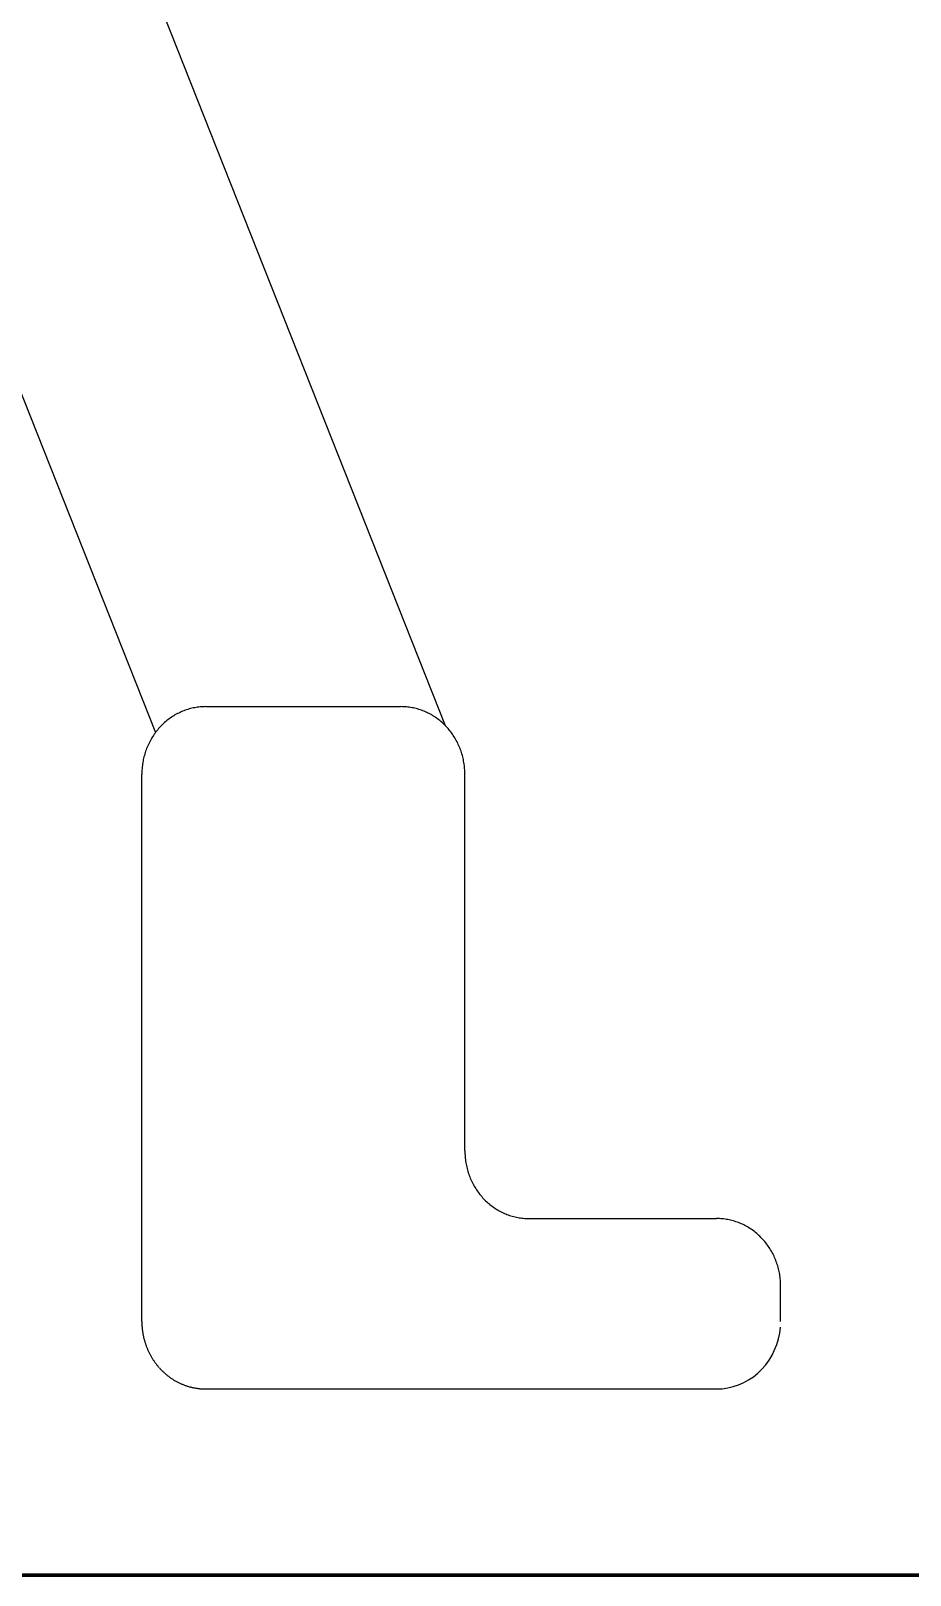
# Model space of a CAD drawing. Header units: inches. Extents: x 36 to 5114, y 9 to 306.
# Drawn here: x 282.92 to 288.47, y 31.34 to 41.08 of the extents above; entities that cross this region are included whole.
import ezdxf

# ---------------------------------------------------------------- set-up
doc = ezdxf.new("R2010")
doc.units = ezdxf.units.IN
doc.header["$MEASUREMENT"] = 0
doc.layers.add('Border', color=6, linetype='Continuous')
doc.layers.add('DIM', color=1, linetype='Continuous', lineweight=25)
doc.layers.add('HEL-070', color=4, linetype='Continuous', lineweight=70)

# ---------------------------------------------------------------- blocks, each defined once
blk = doc.blocks.new('A3_BORDER')
at = {"layer": 'Border', "color": 6}
blk.add_lwpolyline([(5, 7.15), (379, 7.15), (379, 259.65), (5, 259.65)], close=True, dxfattribs=at)

msp = doc.modelspace()

# ---------------------------------------------------------------- linework, layer by layer
at = {"color": 6, "linetype": 'Continuous', "lineweight": -3}
for p, q in [((283.4143, 42.0564), (285.5352, 36.6994)), ((282.0358, 40.8748), (283.7064, 36.655)), ((283.7929, 36.7402), (283.7858, 36.7348)), ((283.8002, 36.7454), (283.7929, 36.7402)), ((283.8076, 36.7505), (283.8002, 36.7454)), ((283.8151, 36.7555), (283.8076, 36.7505)), ((283.8226, 36.7602), (283.8151, 36.7555)), ((283.8303, 36.7648), (283.8226, 36.7602)), ((283.8381, 36.7692), (283.8303, 36.7648)), ((283.8459, 36.7734), (283.8381, 36.7692)), ((283.8539, 36.7774), (283.8459, 36.7734)), ((283.8619, 36.7812), (283.8539, 36.7774)), ((283.87, 36.7849), (283.8619, 36.7812)), ((283.8782, 36.7884), (283.87, 36.7849)), ((283.8864, 36.7916), (283.8782, 36.7884)), ((283.8947, 36.7947), (283.8864, 36.7916)), ((283.9031, 36.7976), (283.8947, 36.7947)), ((283.9115, 36.8003), (283.9031, 36.7976)), ((283.92, 36.8028), (283.9115, 36.8003)), ((283.9285, 36.8051), (283.92, 36.8028)), ((283.9371, 36.8073), (283.9285, 36.8051)), ((283.9457, 36.8092), (283.9371, 36.8073)), ((283.9544, 36.8109), (283.9457, 36.8092)), ((283.963, 36.8124), (283.9544, 36.8109)), ((283.9718, 36.8137), (283.963, 36.8124)), ((283.9805, 36.8148), (283.9718, 36.8137)), ((283.9893, 36.8157), (283.9805, 36.8148)), ((283.998, 36.8165), (283.9893, 36.8157)), ((284.0068, 36.817), (283.998, 36.8165)), ((284.0157, 36.8173), (284.0068, 36.817)), ((284.0245, 36.8174), (284.0157, 36.8173)), ((284.0245, 36.8174), (285.2555, 36.8174)), ((285.2643, 36.8173), (285.2555, 36.8174)), ((285.2731, 36.817), (285.2643, 36.8173)), ((285.2819, 36.8165), (285.2731, 36.817)), ((285.2906, 36.8157), (285.2819, 36.8165)), ((285.2994, 36.8148), (285.2906, 36.8157)), ((285.3082, 36.8137), (285.2994, 36.8148)), ((285.3169, 36.8124), (285.3082, 36.8137)), ((285.3256, 36.8109), (285.3169, 36.8124)), ((285.3342, 36.8092), (285.3256, 36.8109)), ((285.3428, 36.8073), (285.3342, 36.8092)), ((285.3514, 36.8051), (285.3428, 36.8073)), ((285.3599, 36.8028), (285.3514, 36.8051)), ((285.3684, 36.8003), (285.3599, 36.8028)), ((285.3768, 36.7976), (285.3684, 36.8003)), ((285.3852, 36.7947), (285.3768, 36.7976)), ((285.3935, 36.7916), (285.3852, 36.7947)), ((285.4018, 36.7884), (285.3935, 36.7916)), ((285.4099, 36.7849), (285.4018, 36.7884)), ((285.418, 36.7812), (285.4099, 36.7849)), ((285.4261, 36.7774), (285.418, 36.7812)), ((285.434, 36.7734), (285.4261, 36.7774)), ((285.4418, 36.7692), (285.434, 36.7734)), ((285.4496, 36.7648), (285.4418, 36.7692)), ((285.4573, 36.7602), (285.4496, 36.7648)), ((285.4649, 36.7555), (285.4573, 36.7602)), ((285.4723, 36.7505), (285.4649, 36.7555)), ((285.4797, 36.7454), (285.4723, 36.7505)), ((285.487, 36.7402), (285.4797, 36.7454)), ((285.4941, 36.7348), (285.487, 36.7402)), ((283.699, 36.643), (283.6938, 36.6354)), ((283.7042, 36.6504), (283.699, 36.643)), ((283.7097, 36.6577), (283.7042, 36.6504)), ((283.7153, 36.6649), (283.7097, 36.6577)), ((283.721, 36.672), (283.7153, 36.6649)), ((283.7269, 36.6789), (283.721, 36.672)), ((283.7329, 36.6857), (283.7269, 36.6789)), ((283.7391, 36.6924), (283.7329, 36.6857)), ((283.7453, 36.6989), (283.7391, 36.6924)), ((283.7518, 36.7053), (283.7453, 36.6989)), ((283.7583, 36.7115), (283.7518, 36.7053)), ((283.765, 36.7175), (283.7583, 36.7115)), ((283.7718, 36.7234), (283.765, 36.7175)), ((283.7788, 36.7292), (283.7718, 36.7234)), ((283.7858, 36.7348), (283.7788, 36.7292)), ((285.5012, 36.7292), (285.4941, 36.7348)), ((285.5081, 36.7234), (285.5012, 36.7292)), ((285.5149, 36.7175), (285.5081, 36.7234)), ((285.5216, 36.7115), (285.5149, 36.7175)), ((285.5282, 36.7053), (285.5216, 36.7115)), ((285.5346, 36.6989), (285.5282, 36.7053)), ((285.5409, 36.6924), (285.5346, 36.6989)), ((285.547, 36.6857), (285.5409, 36.6924)), ((285.5531, 36.6789), (285.547, 36.6857)), ((285.5589, 36.672), (285.5531, 36.6789)), ((285.5647, 36.6649), (285.5589, 36.672)), ((285.5702, 36.6577), (285.5647, 36.6649)), ((285.5757, 36.6504), (285.5702, 36.6577)), ((285.581, 36.643), (285.5757, 36.6504)), ((285.5861, 36.6354), (285.581, 36.643)), ((283.6483, 36.5453), (283.6452, 36.5366)), ((283.6516, 36.5539), (283.6483, 36.5453)), ((283.655, 36.5625), (283.6516, 36.5539)), ((283.6587, 36.571), (283.655, 36.5625)), ((283.6625, 36.5794), (283.6587, 36.571)), ((283.6665, 36.5877), (283.6625, 36.5794)), ((283.6706, 36.5959), (283.6665, 36.5877)), ((283.6749, 36.604), (283.6706, 36.5959)), ((283.6794, 36.612), (283.6749, 36.604)), ((283.6841, 36.6199), (283.6794, 36.612)), ((283.6889, 36.6277), (283.6841, 36.6199)), ((283.6938, 36.6354), (283.6889, 36.6277)), ((285.5911, 36.6277), (285.5861, 36.6354)), ((285.5959, 36.6199), (285.5911, 36.6277)), ((285.6005, 36.612), (285.5959, 36.6199)), ((285.605, 36.604), (285.6005, 36.612)), ((285.6093, 36.5959), (285.605, 36.604)), ((285.6135, 36.5877), (285.6093, 36.5959)), ((285.6175, 36.5794), (285.6135, 36.5877)), ((285.6213, 36.571), (285.6175, 36.5794)), ((285.6249, 36.5625), (285.6213, 36.571)), ((285.6284, 36.5539), (285.6249, 36.5625)), ((285.6316, 36.5453), (285.6284, 36.5539)), ((285.6347, 36.5366), (285.6316, 36.5453)), ((283.6255, 36.4555), (283.6243, 36.4463)), ((283.627, 36.4647), (283.6255, 36.4555)), ((283.6286, 36.4739), (283.627, 36.4647)), ((283.6304, 36.483), (283.6286, 36.4739)), ((283.6324, 36.4921), (283.6304, 36.483)), ((283.6346, 36.5011), (283.6324, 36.4921)), ((283.637, 36.51), (283.6346, 36.5011)), ((283.6395, 36.5189), (283.637, 36.51)), ((283.6423, 36.5278), (283.6395, 36.5189)), ((283.6452, 36.5366), (283.6423, 36.5278)), ((285.6377, 36.5278), (285.6347, 36.5366)), ((285.6404, 36.5189), (285.6377, 36.5278)), ((285.643, 36.51), (285.6404, 36.5189)), ((285.6453, 36.5011), (285.643, 36.51)), ((285.6475, 36.4921), (285.6453, 36.5011)), ((285.6495, 36.483), (285.6475, 36.4921)), ((285.6513, 36.4739), (285.6495, 36.483)), ((285.653, 36.4647), (285.6513, 36.4739)), ((285.6544, 36.4555), (285.653, 36.4647)), ((285.6556, 36.4463), (285.6544, 36.4555)), ((283.6209, 36.3999), (283.6208, 36.3906)), ((283.6208, 32.9383), (283.6208, 36.3906)), ((283.6212, 36.4092), (283.6209, 36.3999)), ((283.6217, 36.4185), (283.6212, 36.4092)), ((283.6224, 36.4278), (283.6217, 36.4185)), ((283.6232, 36.4371), (283.6224, 36.4278)), ((283.6243, 36.4463), (283.6232, 36.4371)), ((285.6567, 36.4371), (285.6556, 36.4463)), ((285.6575, 36.4278), (285.6567, 36.4371)), ((285.6582, 36.4185), (285.6575, 36.4278)), ((285.6587, 36.4092), (285.6582, 36.4185)), ((285.659, 36.3999), (285.6587, 36.4092)), ((285.6591, 36.3906), (285.659, 36.3999)), ((285.6591, 34.0137), (285.6591, 36.3906)), ((285.6591, 34.0137), (285.6592, 34.0044)), ((285.6592, 34.0044), (285.6595, 33.995)), ((285.6595, 33.995), (285.6599, 33.9858)), ((285.6599, 33.9858), (285.6606, 33.9765)), ((285.6606, 33.9765), (285.6615, 33.9672)), ((285.6615, 33.9672), (285.6625, 33.958)), ((285.6625, 33.958), (285.6638, 33.9487)), ((285.6638, 33.9487), (285.6652, 33.9396)), ((285.6652, 33.9396), (285.6668, 33.9304)), ((285.6668, 33.9304), (285.6687, 33.9213)), ((285.6687, 33.9213), (285.6706, 33.9122)), ((285.6706, 33.9122), (285.6728, 33.9032)), ((285.6728, 33.9032), (285.6752, 33.8942)), ((285.6752, 33.8942), (285.6778, 33.8853)), ((285.6778, 33.8853), (285.6805, 33.8765)), ((285.6805, 33.8765), (285.6834, 33.8677)), ((285.6834, 33.8677), (285.6865, 33.859)), ((285.6865, 33.859), (285.6898, 33.8504)), ((285.6898, 33.8504), (285.6932, 33.8418)), ((285.6932, 33.8418), (285.6969, 33.8333)), ((285.6969, 33.8333), (285.7007, 33.8249)), ((285.7007, 33.8249), (285.7047, 33.8166)), ((285.7047, 33.8166), (285.7088, 33.8084)), ((285.7088, 33.8084), (285.7132, 33.8003)), ((285.7132, 33.8003), (285.7176, 33.7923)), ((285.7176, 33.7923), (285.7223, 33.7844)), ((285.7223, 33.7844), (285.7271, 33.7766)), ((285.7271, 33.7766), (285.7321, 33.7689)), ((285.7321, 33.7689), (285.7372, 33.7613)), ((285.7372, 33.7613), (285.7425, 33.7539)), ((285.7425, 33.7539), (285.7479, 33.7466)), ((285.7479, 33.7466), (285.7535, 33.7394)), ((285.7535, 33.7394), (285.7592, 33.7323)), ((285.7592, 33.7323), (285.7651, 33.7254)), ((285.7651, 33.7254), (285.7711, 33.7186)), ((285.7711, 33.7186), (285.7773, 33.7119)), ((285.7773, 33.7119), (285.7836, 33.7054)), ((285.7836, 33.7054), (285.79, 33.699)), ((285.79, 33.699), (285.7966, 33.6928)), ((285.7966, 33.6928), (285.8033, 33.6868)), ((285.8033, 33.6868), (285.8101, 33.6809)), ((285.8101, 33.6809), (285.817, 33.6751)), ((285.817, 33.6751), (285.824, 33.6695)), ((285.824, 33.6695), (285.8312, 33.6641)), ((285.8312, 33.6641), (285.8385, 33.6588)), ((285.8385, 33.6588), (285.8458, 33.6538)), ((285.8458, 33.6538), (285.8533, 33.6488)), ((285.8533, 33.6488), (285.8609, 33.6441)), ((285.8609, 33.6441), (285.8685, 33.6395)), ((285.8685, 33.6395), (285.8763, 33.6351)), ((285.8763, 33.6351), (285.8842, 33.6309)), ((285.8842, 33.6309), (285.8921, 33.6269)), ((285.8921, 33.6269), (285.9001, 33.6231)), ((285.9001, 33.6231), (285.9082, 33.6194)), ((285.9082, 33.6194), (285.9164, 33.6159)), ((285.9164, 33.6159), (285.9246, 33.6127)), ((285.9246, 33.6127), (285.9329, 33.6096)), ((285.9329, 33.6096), (285.9413, 33.6067)), ((285.9413, 33.6067), (285.9498, 33.604)), ((285.9498, 33.604), (285.9582, 33.6015)), ((285.9582, 33.6015), (285.9668, 33.5992)), ((285.9668, 33.5992), (285.9753, 33.597)), ((285.9753, 33.597), (285.9839, 33.5951)), ((285.9839, 33.5951), (285.9926, 33.5934)), ((285.9926, 33.5934), (286.0013, 33.5919)), ((286.0013, 33.5919), (286.01, 33.5906)), ((286.01, 33.5906), (286.0187, 33.5895)), ((286.0187, 33.5895), (286.0275, 33.5885)), ((286.0275, 33.5885), (286.0363, 33.5878)), ((286.0363, 33.5878), (286.0451, 33.5873)), ((286.0451, 33.5873), (286.0539, 33.587)), ((286.0539, 33.587), (286.0627, 33.5869)), ((286.0627, 33.5869), (287.2473, 33.5869)), ((287.2561, 33.5868), (287.2473, 33.5869)), ((287.2649, 33.5865), (287.2561, 33.5868)), ((287.2737, 33.586), (287.2649, 33.5865)), ((287.2825, 33.5853), (287.2737, 33.586)), ((287.2912, 33.5844), (287.2825, 33.5853)), ((287.3, 33.5833), (287.2912, 33.5844)), ((287.3087, 33.582), (287.3, 33.5833)), ((287.3174, 33.5804), (287.3087, 33.582)), ((287.326, 33.5787), (287.3174, 33.5804)), ((287.3347, 33.5768), (287.326, 33.5787)), ((287.3432, 33.5747), (287.3347, 33.5768)), ((287.3518, 33.5724), (287.3432, 33.5747)), ((287.3602, 33.5699), (287.3518, 33.5724)), ((287.3687, 33.5672), (287.3602, 33.5699)), ((287.377, 33.5643), (287.3687, 33.5672)), ((287.3853, 33.5612), (287.377, 33.5643)), ((287.3936, 33.5579), (287.3853, 33.5612)), ((287.4018, 33.5544), (287.3936, 33.5579)), ((287.4098, 33.5508), (287.4018, 33.5544)), ((287.4179, 33.5469), (287.4098, 33.5508)), ((287.4258, 33.5429), (287.4179, 33.5469)), ((287.4337, 33.5387), (287.4258, 33.5429)), ((287.4414, 33.5343), (287.4337, 33.5387)), ((287.4491, 33.5297), (287.4414, 33.5343)), ((287.4567, 33.525), (287.4491, 33.5297)), ((287.4641, 33.5201), (287.4567, 33.525)), ((287.4715, 33.515), (287.4641, 33.5201)), ((287.4788, 33.5097), (287.4715, 33.515)), ((287.486, 33.5043), (287.4788, 33.5097)), ((287.493, 33.4987), (287.486, 33.5043)), ((287.4999, 33.493), (287.493, 33.4987)), ((287.5067, 33.4871), (287.4999, 33.493)), ((287.5134, 33.481), (287.5067, 33.4871)), ((287.52, 33.4748), (287.5134, 33.481)), ((287.5264, 33.4684), (287.52, 33.4748)), ((287.5327, 33.4619), (287.5264, 33.4684)), ((287.5388, 33.4553), (287.5327, 33.4619)), ((287.5449, 33.4485), (287.5388, 33.4553)), ((287.5507, 33.4415), (287.5449, 33.4485)), ((287.5565, 33.4345), (287.5507, 33.4415)), ((287.5621, 33.4273), (287.5565, 33.4345)), ((287.5675, 33.42), (287.5621, 33.4273)), ((287.5728, 33.4125), (287.5675, 33.42)), ((287.5779, 33.4049), (287.5728, 33.4125)), ((287.5829, 33.3973), (287.5779, 33.4049)), ((287.5877, 33.3895), (287.5829, 33.3973)), ((287.5923, 33.3816), (287.5877, 33.3895)), ((287.5968, 33.3735), (287.5923, 33.3816)), ((287.6011, 33.3654), (287.5968, 33.3735)), ((287.6053, 33.3572), (287.6011, 33.3654)), ((287.6093, 33.3489), (287.6053, 33.3572)), ((287.6131, 33.3405), (287.6093, 33.3489)), ((287.6167, 33.332), (287.6131, 33.3405)), ((287.6202, 33.3235), (287.6167, 33.332)), ((287.6235, 33.3148), (287.6202, 33.3235)), ((287.6266, 33.3061), (287.6235, 33.3148)), ((287.6295, 33.2973), (287.6266, 33.3061)), ((287.6322, 33.2885), (287.6295, 33.2973)), ((287.6348, 33.2796), (287.6322, 33.2885)), ((287.6371, 33.2706), (287.6348, 33.2796)), ((287.6393, 33.2616), (287.6371, 33.2706)), ((287.6413, 33.2525), (287.6393, 33.2616)), ((287.6431, 33.2434), (287.6413, 33.2525)), ((287.6448, 33.2343), (287.6431, 33.2434)), ((287.6462, 33.2251), (287.6448, 33.2343)), ((287.6474, 33.2159), (287.6462, 33.2251)), ((287.6485, 33.2066), (287.6474, 33.2159)), ((287.6494, 33.1974), (287.6485, 33.2066)), ((287.65, 33.1881), (287.6494, 33.1974)), ((287.6505, 33.1788), (287.65, 33.1881)), ((287.6508, 33.1695), (287.6505, 33.1788)), ((287.6509, 33.1602), (287.6508, 33.1695)), ((287.6509, 32.9383), (287.6509, 33.1602)), ((283.6208, 32.9383), (283.6209, 32.9338)), ((283.6209, 32.9338), (283.6209, 32.9293)), ((283.6209, 32.9293), (283.621, 32.9248)), ((283.621, 32.9248), (283.6212, 32.9204)), ((283.6212, 32.9204), (283.6214, 32.9159)), ((283.6214, 32.9159), (283.6217, 32.9114)), ((283.6217, 32.9114), (283.6219, 32.9069)), ((283.6219, 32.9069), (283.6223, 32.9025)), ((283.6223, 32.9025), (283.6226, 32.898)), ((283.6226, 32.898), (283.6231, 32.8935)), ((283.6231, 32.8935), (283.6235, 32.8891)), ((283.6235, 32.8891), (283.624, 32.8846)), ((283.624, 32.8846), (283.6246, 32.8802)), ((283.6246, 32.8802), (283.6252, 32.8758)), ((283.6252, 32.8758), (283.6258, 32.8713)), ((283.6258, 32.8713), (283.6265, 32.8669)), ((283.6265, 32.8669), (283.6273, 32.8625)), ((283.6273, 32.8625), (283.628, 32.8581)), ((283.628, 32.8581), (283.6289, 32.8537)), ((283.6289, 32.8537), (283.6297, 32.8493)), ((283.6297, 32.8493), (283.6306, 32.8449)), ((283.6306, 32.8449), (283.6316, 32.8406)), ((287.6371, 32.8278), (287.6448, 32.8642)), ((287.6448, 32.8642), (287.6494, 32.9011)), ((283.6316, 32.8406), (283.6326, 32.8362)), ((283.6326, 32.8362), (283.6336, 32.8319)), ((283.6336, 32.8319), (283.6347, 32.8275)), ((283.6347, 32.8275), (283.6358, 32.8232)), ((283.6358, 32.8232), (283.6369, 32.8189)), ((283.6369, 32.8189), (283.6382, 32.8146)), ((283.6382, 32.8146), (283.6394, 32.8103)), ((283.6394, 32.8103), (283.6407, 32.806)), ((283.6407, 32.806), (283.642, 32.8018)), ((283.642, 32.8018), (283.6434, 32.7976)), ((283.6434, 32.7976), (283.6448, 32.7933)), ((283.6448, 32.7933), (283.6463, 32.7891)), ((283.6463, 32.7891), (283.6478, 32.7849)), ((283.6478, 32.7849), (283.6493, 32.7808)), ((283.6493, 32.7808), (283.6509, 32.7766)), ((283.6509, 32.7766), (283.6525, 32.7725)), ((283.6525, 32.7725), (283.6542, 32.7683)), ((283.6542, 32.7683), (283.6559, 32.7642)), ((283.6559, 32.7642), (283.6577, 32.7602)), ((283.6577, 32.7602), (283.6595, 32.7561)), ((283.6595, 32.7561), (283.6613, 32.7521)), ((283.6613, 32.7521), (283.6632, 32.748)), ((283.6632, 32.748), (283.6651, 32.744)), ((287.5968, 32.7249), (287.6131, 32.7579)), ((287.6131, 32.7579), (287.6266, 32.7923)), ((287.6266, 32.7923), (287.6371, 32.8278)), ((283.6651, 32.744), (283.667, 32.7401)), ((283.667, 32.7401), (283.669, 32.7361)), ((283.669, 32.7361), (283.671, 32.7322)), ((283.671, 32.7322), (283.6731, 32.7283)), ((283.6731, 32.7283), (283.6752, 32.7244)), ((283.6752, 32.7244), (283.6774, 32.7205)), ((283.6774, 32.7205), (283.6795, 32.7167)), ((283.6795, 32.7167), (283.6817, 32.7128)), ((283.6817, 32.7128), (283.684, 32.709)), ((283.684, 32.709), (283.6863, 32.7053)), ((283.6863, 32.7053), (283.6887, 32.7015)), ((283.6887, 32.7015), (283.691, 32.6978)), ((283.691, 32.6978), (283.6934, 32.6941)), ((283.6934, 32.6941), (283.6959, 32.6905)), ((283.6959, 32.6905), (283.6984, 32.6868)), ((283.6984, 32.6868), (283.7008, 32.6832)), ((283.7008, 32.6832), (283.7034, 32.6797)), ((283.7034, 32.6797), (283.706, 32.6761)), ((283.706, 32.6761), (283.7086, 32.6726)), ((283.7086, 32.6726), (283.7113, 32.6691)), ((283.7113, 32.6691), (283.714, 32.6656)), ((283.714, 32.6656), (283.7167, 32.6622)), ((283.7167, 32.6622), (283.7194, 32.6588)), ((283.7194, 32.6588), (283.7222, 32.6554)), ((283.7222, 32.6554), (283.7251, 32.6521)), ((283.7251, 32.6521), (283.7279, 32.6488)), ((287.5327, 32.6365), (287.5565, 32.664)), ((287.5565, 32.664), (287.5779, 32.6935)), ((287.5779, 32.6935), (287.5968, 32.7249)), ((283.7308, 32.6455), (283.734, 32.642)), ((283.734, 32.642), (283.7372, 32.6385)), ((283.7372, 32.6385), (283.7404, 32.6351)), ((283.7404, 32.6351), (283.7436, 32.6318)), ((283.7436, 32.6318), (283.7469, 32.6284)), ((283.7469, 32.6284), (283.7503, 32.6251)), ((283.7503, 32.6251), (283.7536, 32.6219)), ((283.7536, 32.6219), (283.757, 32.6186)), ((283.757, 32.6186), (283.7605, 32.6155)), ((283.7605, 32.6155), (283.764, 32.6123)), ((283.764, 32.6123), (283.7675, 32.6092)), ((283.7675, 32.6092), (283.771, 32.6062)), ((283.771, 32.6062), (283.7746, 32.6032)), ((283.7746, 32.6032), (283.7782, 32.6002)), ((283.7782, 32.6002), (283.7818, 32.5973)), ((283.7818, 32.5973), (283.7855, 32.5944)), ((283.7855, 32.5944), (283.7892, 32.5915)), ((283.7892, 32.5915), (283.7929, 32.5888)), ((283.7929, 32.5888), (283.7966, 32.586)), ((283.7966, 32.586), (283.8004, 32.5833)), ((283.8004, 32.5833), (283.8043, 32.5806)), ((283.8043, 32.5806), (283.8081, 32.578)), ((283.8081, 32.578), (283.812, 32.5755)), ((283.812, 32.5755), (283.8158, 32.5729)), ((283.8158, 32.5729), (283.8198, 32.5705)), ((283.8198, 32.5705), (283.8237, 32.568)), ((283.8237, 32.568), (283.8277, 32.5657)), ((283.8277, 32.5657), (283.8317, 32.5633)), ((283.8317, 32.5633), (283.8357, 32.5611)), ((283.8357, 32.5611), (283.8398, 32.5588)), ((283.8398, 32.5588), (283.8438, 32.5566)), ((283.8438, 32.5566), (283.8479, 32.5545)), ((283.8479, 32.5545), (283.8521, 32.5524)), ((283.8521, 32.5524), (283.8562, 32.5504)), ((283.8562, 32.5504), (283.8604, 32.5484)), ((287.3853, 32.5373), (287.4179, 32.5515)), ((287.4179, 32.5515), (287.4491, 32.5687)), ((287.4491, 32.5687), (287.4788, 32.5887)), ((287.4788, 32.5887), (287.5067, 32.6114)), ((287.5067, 32.6114), (287.5327, 32.6365)), ((283.8604, 32.5484), (283.8646, 32.5465)), ((283.8646, 32.5465), (283.8688, 32.5446)), ((283.8688, 32.5446), (283.873, 32.5427)), ((283.873, 32.5427), (283.8772, 32.5409)), ((283.8772, 32.5409), (283.8815, 32.5392)), ((283.8815, 32.5392), (283.8858, 32.5375)), ((283.8858, 32.5375), (283.8901, 32.5359)), ((283.8901, 32.5359), (283.8944, 32.5343)), ((283.8944, 32.5343), (283.8987, 32.5328)), ((283.8987, 32.5328), (283.9031, 32.5313)), ((283.9031, 32.5313), (283.9074, 32.5299)), ((283.9074, 32.5299), (283.9118, 32.5285)), ((283.9118, 32.5285), (283.9162, 32.5272)), ((283.9162, 32.5272), (283.9206, 32.5259)), ((283.9206, 32.5259), (283.925, 32.5247)), ((283.925, 32.5247), (283.9294, 32.5235)), ((283.9294, 32.5235), (283.9339, 32.5224)), ((283.9339, 32.5224), (283.9384, 32.5214)), ((283.9384, 32.5214), (283.9428, 32.5204)), ((283.9428, 32.5204), (283.9473, 32.5194)), ((283.9473, 32.5194), (283.9518, 32.5185)), ((283.9518, 32.5185), (283.9563, 32.5177)), ((283.9563, 32.5177), (283.9608, 32.5169)), ((283.9608, 32.5169), (283.9653, 32.5161)), ((283.9653, 32.5161), (283.9698, 32.5155)), ((283.9698, 32.5155), (283.9743, 32.5148)), ((283.9743, 32.5148), (283.9789, 32.5143)), ((283.9789, 32.5143), (283.9834, 32.5137)), ((283.9834, 32.5137), (283.988, 32.5133)), ((283.988, 32.5133), (283.9925, 32.5129)), ((283.9925, 32.5129), (283.9971, 32.5125)), ((283.9971, 32.5125), (284.0016, 32.5122)), ((284.0016, 32.5122), (284.0062, 32.512)), ((284.0062, 32.512), (284.0107, 32.5118)), ((284.0107, 32.5118), (284.0153, 32.5116)), ((284.0153, 32.5116), (284.0199, 32.5116)), ((284.0199, 32.5116), (284.0245, 32.5115)), ((284.0245, 32.5115), (287.2473, 32.5115)), ((287.2473, 32.5115), (287.2825, 32.5132)), ((287.2825, 32.5132), (287.3174, 32.518)), ((287.3174, 32.518), (287.3518, 32.5261)), ((287.3518, 32.5261), (287.3853, 32.5373))]:
    msp.add_line(p, q, dxfattribs=at)
at = {"layer": 'DIM'}
msp.add_lwpolyline([(267.8575, 59.2424), (433.2865, 59.2424), (433.2865, 31.3367), (267.8575, 31.3367)], close=True, dxfattribs=at)
at = {"layer": 'HEL-070'}
msp.add_lwpolyline([(433.2865, 31.3367), (267.8575, 31.3367), (267.8575, 89.3204), (433.2865, 89.3204)], close=True, dxfattribs=at)

# ---------------------------------------------------------------- block references
at = {"linetype": 'Continuous'}
msp.add_blockref('A3_BORDER', (54.2865, 24.1867), dxfattribs=at)

doc.saveas('drawing.dxf')
